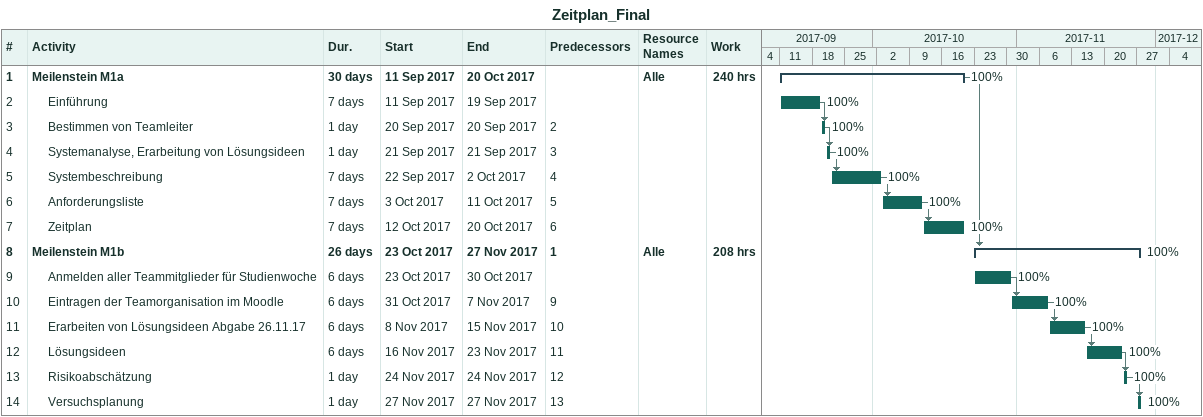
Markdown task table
Zeitplan_Final

| ID | Level | Task | Duration | Start | Finish | Predecessors | Resources | % complete | Work (h) |
|---|---|---|---|---|---|---|---|---|---|
| 1 | 1 | **Meilenstein M1a** | 30d | 2017-09-11 | 2017-10-20 |  | Alle | 100 | 240 |
| 2 | 2 | Einführung | 7d | 2017-09-11 | 2017-09-19 |  |  | 100 |  |
| 3 | 2 | Bestimmen von Teamleiter | 1d | 2017-09-20 | 2017-09-20 | 2 |  | 100 |  |
| 4 | 2 | Systemanalyse, Erarbeitung von Lösungsideen | 1d | 2017-09-21 | 2017-09-21 | 3 |  | 100 |  |
| 5 | 2 | Systembeschreibung | 7d | 2017-09-22 | 2017-10-02 | 4 |  | 100 |  |
| 6 | 2 | Anforderungsliste | 7d | 2017-10-03 | 2017-10-11 | 5 |  | 100 |  |
| 7 | 2 | Zeitplan | 7d | 2017-10-12 | 2017-10-20 | 6 |  | 100 |  |
| 8 | 1 | **Meilenstein M1b** | 26d | 2017-10-23 | 2017-11-27 | 1 | Alle | 100 | 208 |
| 9 | 2 | Anmelden aller Teammitglieder für Studienwoche | 6d | 2017-10-23 | 2017-10-30 |  |  | 100 |  |
| 10 | 2 | Eintragen der Teamorganisation im Moodle | 6d | 2017-10-31 | 2017-11-07 | 9 |  | 100 |  |
| 11 | 2 | Erarbeiten von Lösungsideen Abgabe 26.11.17 | 6d | 2017-11-08 | 2017-11-15 | 10 |  | 100 |  |
| 12 | 2 | Lösungsideen | 6d | 2017-11-16 | 2017-11-23 | 11 |  | 100 |  |
| 13 | 2 | Risikoabschätzung | 1d | 2017-11-24 | 2017-11-24 | 12 |  | 100 |  |
| 14 | 2 | Versuchsplanung | 1d | 2017-11-27 | 2017-11-27 | 13 |  | 100 |  |
